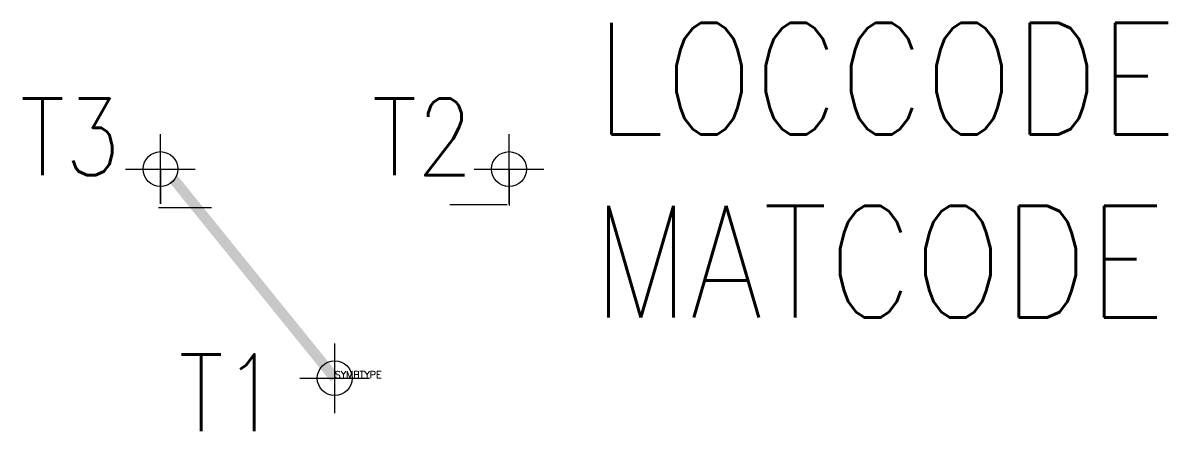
# Model space of a CAD drawing. Extents: x 186.1 to 218.9, y 205.5 to 217.2.
import ezdxf
from ezdxf.enums import TextEntityAlignment as Align

# ---------------------------------------------------------------- set-up
doc = ezdxf.new("R2010")
doc.units = 0
doc.header["$LTSCALE"] = 6
doc.header["$MEASUREMENT"] = 0
doc.header["$PDMODE"] = 34
doc.layers.get('0').update_dxf_attribs({"linetype": 'CONTINUOUS'})
for name, color, linetype in [('1', 7, 'CONTINUOUS'), ('10', 1, 'CONTINUOUS'), ('11', 3, 'CONTINUOUS'), ('12', 2, 'CONTINUOUS'), ('C', 7, 'CONTINUOUS')]:
    doc.layers.add(name, color=color, linetype=linetype)
doc.styles.add('ROMANS', font='ROMANS', dxfattribs={"width": 0.85})
doc.styles.get("Standard").update_dxf_attribs({"font": 'simplex', "width": 0.85})

msp = doc.modelspace()

# ---------------------------------------------------------------- linework, layer by layer
at = {"layer": '1'}
for p, q in [((190, 213), (190, 212)), ((200, 213), (200, 211.956)), ((199.948, 211.979), (198.301, 211.979)), ((189.944, 211.897), (191.469, 211.897))]:
    msp.add_line(p, q, dxfattribs=at)
at = {"layer": '1', "const_width": 0.3}
msp.add_lwpolyline([(195, 207), (190.372, 212.718)], dxfattribs=at)
at = {"layer": 'C', "color": 1}
msp.add_point((190, 213), dxfattribs=at)
at = {"layer": 'C', "color": 3}
msp.add_point((200, 213), dxfattribs=at)
at = {"layer": 'C', "color": 2}
msp.add_point((195, 207), dxfattribs=at)
at = {"layer": 'C', "color": 4}
msp.add_point((195, 207), dxfattribs=at)

# ---------------------------------------------------------------- texts
at = {"flags": 1}
msp.add_attdef('SYMBTYPE', (195, 207), 'KL', height=0.2, dxfattribs=at)
at = {"layer": '10', "style": 'ROMANS', "width": 0.85}
for tag, p in [('T3', (188.859, 212.825)), ('T2', (198.96, 212.825)), ('T1', (193.412, 205.482))]:
    msp.add_attdef(tag, text='', height=2.2, dxfattribs=at).set_placement(p, align=Align.RIGHT)
at = {"layer": '11', "style": 'ROMANS', "width": 0.85}
msp.add_attdef('LOCCODE', (202.472, 213.995), '', height=3.2, dxfattribs=at)
at = {"layer": '12', "width": 0.85}
msp.add_attdef('MATCODE', (202.385, 208.741), '', height=3.2, dxfattribs=at)

doc.saveas('drawing.dxf')
